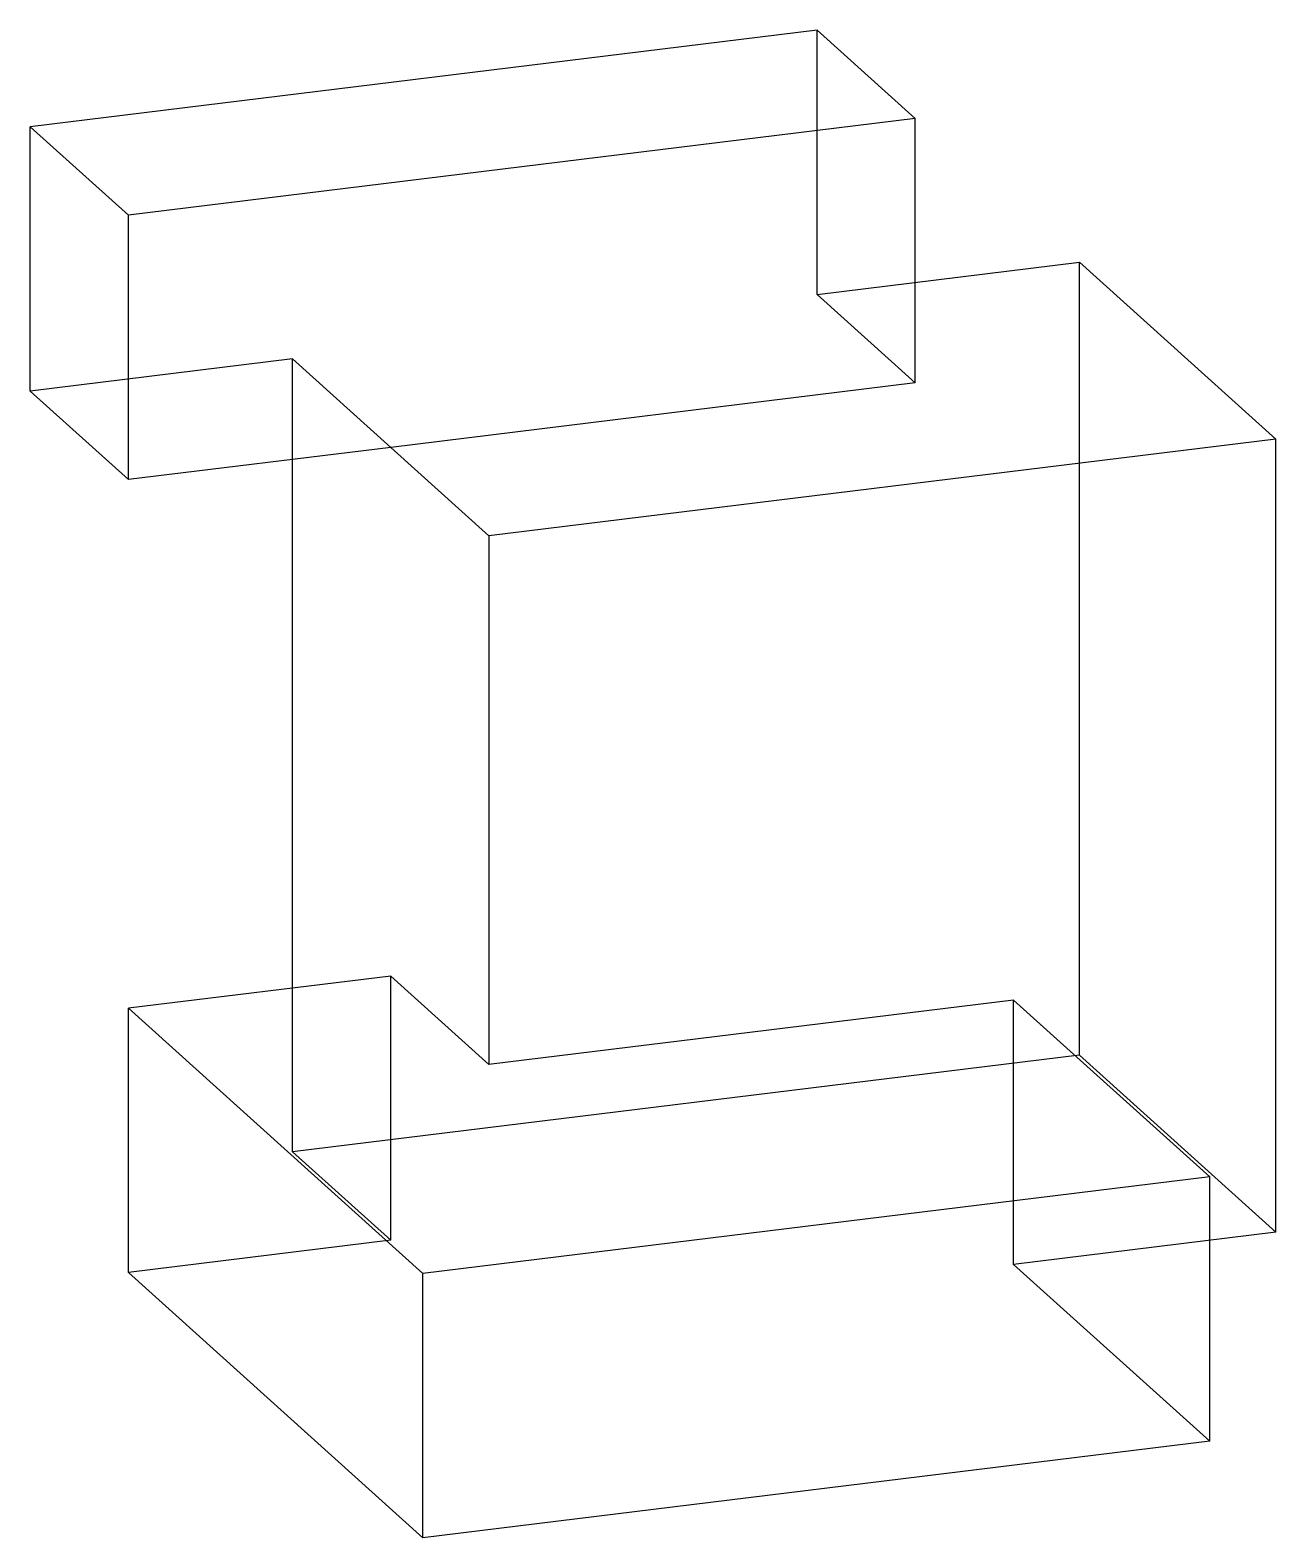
# Model space of a CAD drawing. Extents: x 5.6 to 52.7, y 0.9 to 57.9.
import ezdxf

# ---------------------------------------------------------------- set-up
doc = ezdxf.new("R2010")
doc.units = 0
doc.header["$MEASUREMENT"] = 0
for name, color, linetype in [('1', 7, 'CONTINUOUS'), ('RESULTADO', 7, 'CONTINUOUS'), ('TRAZOS', 7, 'CONTINUOUS')]:
    doc.layers.add(name, color=color, linetype=linetype)

msp = doc.modelspace()

# ---------------------------------------------------------------- linework, layer by layer
at = {"layer": '1', "color": 7, "linetype": 'CONTINUOUS'}
for p, q in [((35.3798, 47.9273), (45.3053, 49.146)), ((19.244596, 42.144204), (15.5289, 45.4899)), ((19.244596, 42.144204), (9.3191, 40.9255)), ((45.3053, 19.146), (52.7367, 12.4546))]:
    msp.add_line(p, q, dxfattribs=at)
at = {"layer": 'RESULTADO', "color": 7, "linetype": 'CONTINUOUS'}
for p, q in [((35.3798, 57.9273), (5.6034, 54.2712)), ((39.0955, 54.5816), (35.3798, 57.9273)), ((9.3191, 50.9255), (5.6034, 54.2712)), ((5.6034, 44.2712), (5.6034, 54.2712)), ((39.0955, 54.5816), (9.3191, 50.9255)), ((39.0955, 44.5816), (39.0955, 54.5816)), ((9.3191, 40.9255), (9.3191, 50.9255)), ((52.7367, 42.4547), (45.3053, 49.146)), ((15.5289, 15.4899), (15.5289, 45.4899)), ((39.0955, 44.5816), (19.244596, 42.144204)), ((9.3191, 40.9255), (5.6034, 44.2712)), ((52.7367, 42.4547), (22.9603, 38.7986)), ((52.7367, 12.4546), (52.7367, 42.4547)), ((19.244596, 42.144204), (22.9603, 38.7986)), ((22.9603, 38.7986), (22.9603, 18.7986)), ((19.2446, 22.1442), (9.3191, 20.9255)), ((19.2446, 22.1442), (22.9603, 18.7986)), ((42.8113, 21.236), (22.9603, 18.7986)), ((42.8113, 21.236), (50.2427, 14.5447)), ((9.3191, 10.9255), (9.3191, 20.9255)), ((20.4663, 10.8886), (9.3191, 20.9255)), ((50.2427, 14.5447), (20.4663, 10.8886)), ((50.2427, 4.5447), (50.2427, 14.5447)), ((9.3191, 10.9255), (20.4663, 0.8886)), ((20.4663, 0.8886), (20.4663, 10.8886)), ((50.2427, 4.5447), (20.4663, 0.8886))]:
    msp.add_line(p, q, dxfattribs=at)
at = {"layer": 'TRAZOS', "color": 7, "linetype": 'CONTINUOUS'}
for p, q in [((35.3798, 47.9273), (35.3798, 57.9273)), ((45.3053, 19.146), (45.3053, 49.146)), ((35.3798, 47.9273), (39.0955, 44.5816)), ((15.5289, 45.4899), (5.6034, 44.2712)), ((19.2446, 12.1442), (19.2446, 22.1442)), ((42.8113, 11.236), (42.8113, 21.236)), ((45.3053, 19.146), (15.5289, 15.4899)), ((15.5289, 15.4899), (19.2446, 12.1442)), ((19.2446, 12.1442), (9.3191, 10.9255)), ((52.7367, 12.4546), (42.8113, 11.236)), ((42.8113, 11.236), (50.2427, 4.5447))]:
    msp.add_line(p, q, dxfattribs=at)

doc.saveas('drawing.dxf')
